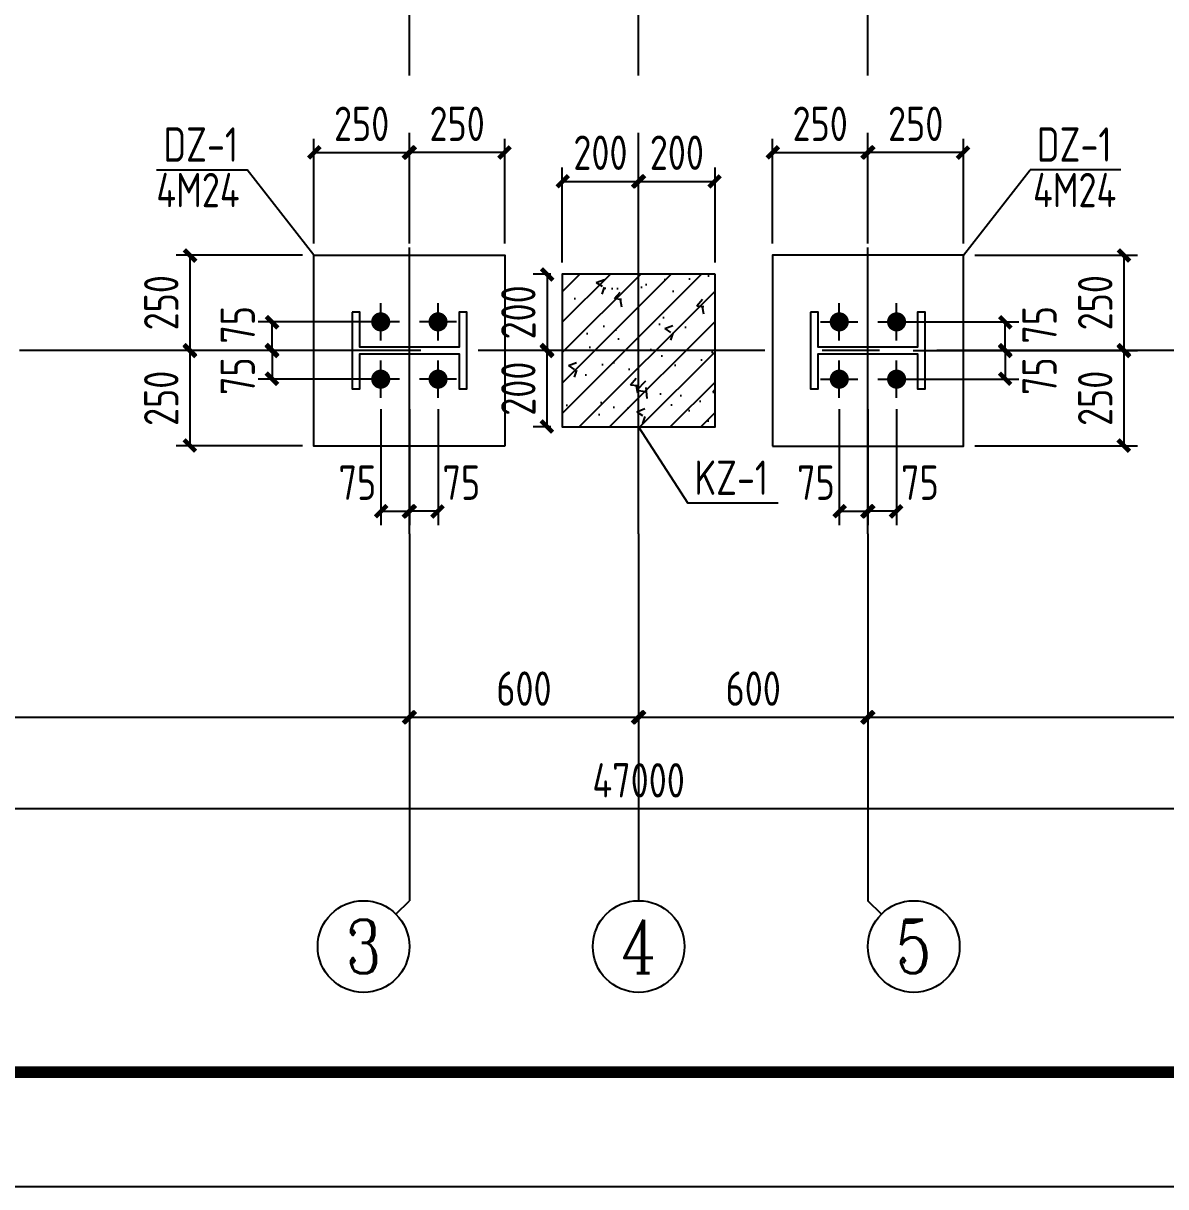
# Model space of a CAD drawing. Header units: millimetres. Extents: x 866309 to 879639, y 39442 to 44891.
# Drawn here: x 868730.6 to 868830.3, y 39446.9 to 39548.4 of the extents above; entities that cross this region are included whole.
import ezdxf
from ezdxf.enums import TextEntityAlignment as Align

# ---------------------------------------------------------------- set-up
doc = ezdxf.new("R2010")
doc.units = ezdxf.units.MM
doc.header["$LTSCALE"] = 1000
doc.header["$MEASUREMENT"] = 0
doc.linetypes.add('CENTER', pattern=[2, 1.25, -0.25, 0.25, -0.25])
doc.linetypes.add('DOTE', pattern=[2.42, 2, -0.2, 0.02, -0.2])
for name, color, linetype in [('AXIS', 3, 'Continuous'), ('AXIS_TEXT', 7, 'Continuous'), ('DIM', 7, 'Continuous'), ('DOTE', 1, 'DOTE'), ('M_Prof', 2, 'Continuous'), ('WINDOW', 4, 'Continuous'), ('柱集中标注', 2, 'Continuous'), ('标注', 7, 'Continuous'), ('檩条', 34, 'Continuous')]:
    doc.layers.add(name, color=color, linetype=linetype)
doc.styles.add('_TCH_AXIS', font='COMPLEX', dxfattribs={"bigfont": 'GBCBIG'})
doc.styles.add('COMPLEX', font='COMPLEX')
doc.styles.add('GBHZ', font='gbenor.shx', dxfattribs={"width": 0.9, "bigfont": 'gbcbig.shx'})
doc.dimstyles.new('Y100', dxfattribs={"dimscale": 0, "dimtxt": 3, "dimasz": 0.01, "dimexe": 1.2, "dimexo": 2, "dimgap": 1, "dimtad": 1, "dimdec": 0, "dimlfac": 100, "dimzin": 0, "dimdsep": 46, "dimtxsty": 'GBHZ', "dimblk": 'DX', "dimcen": 0.09, "dimdle": 1, "dimclrd": 7, "dimclre": 7, "dimclrt": 7, "dimadec": 0, "dimazin": 0, "dimtfac": 1, "dimtdec": 0, "dimtix": 1, "dimtmove": 2, "dimatfit": 3, "dimldrblk": 'DX', "dimfxl": 0, "dimtolj": 1, "dimtzin": 0, "dimarcsym": 0})
doc.dimstyles.new('Y30', dxfattribs={"dimscale": 0, "dimtxt": 3, "dimasz": 0.01, "dimexe": 1.2, "dimexo": 1, "dimgap": 1, "dimtad": 1, "dimdec": 0, "dimlfac": 30, "dimzin": 0, "dimdsep": 46, "dimtxsty": 'GBHZ', "dimblk1": 'DX', "dimblk2": 'DX', "dimsah": 1, "dimcen": 0.09, "dimdle": 1, "dimadec": 0, "dimazin": 0, "dimtfac": 1, "dimtdec": 0, "dimtix": 1, "dimtmove": 2, "dimatfit": 3, "dimldrblk": 'DX', "dimfxl": 0, "dimtolj": 1, "dimtzin": 0, "dimarcsym": 0})

# ---------------------------------------------------------------- blocks, each defined once
blk = doc.blocks.new('_AXISO')
blk.add_circle((0, 0), 0.5)
at = {"layer": 'AXIS_TEXT', "style": 'COMPLEX', "width": 1.041667}
blk.add_attdef('A', text='', height=0.56, dxfattribs=at).set_placement((-0.25, -0.28), (0.25, -0.28), align=Align.FIT)
blk = doc.blocks.new('DX')
at = {"color": 0, "linetype": 'ByBlock', "const_width": 40}
blk.add_lwpolyline([(-54, -51), (46, 49)], dxfattribs=at)
blk = doc.blocks.new('*D1304')
at = {"layer": 'Defpoints', "color": 0, "transparency": 16777216}
for p in [(868664.28, 39503.89), (868764.28, 39503.89), (868764.28, 39487.89)]:
    blk.add_point(p, dxfattribs=at)
at = {"layer": 'dim', "color": 7, "lineweight": -2, "transparency": 16777216}
for p, q in [((868664.28, 39501.89), (868664.28, 39486.69)), ((868764.28, 39501.89), (868764.28, 39486.69)), ((868664.29, 39487.89), (868764.27, 39487.89))]:
    blk.add_line(p, q, dxfattribs=at)
at = {"layer": 'dim', "color": 7, "lineweight": -2, "transparency": 16777216, "xscale": 0.01, "yscale": 0.01, "zscale": 0.01, "rotation": 180}
blk.add_blockref('DX', (868664.28, 39487.89), dxfattribs=at)
at = {"layer": 'dim', "color": 7, "lineweight": -2, "transparency": 16777216, "xscale": 0.01, "yscale": 0.01, "zscale": 0.01}
blk.add_blockref('DX', (868764.28, 39487.89), dxfattribs=at)
at = {"layer": 'dim', "color": 7, "transparency": 16777216, "insert": (868714.28, 39490.39), "char_height": 3, "attachment_point": 5, "style": 'GBHZ'}
blk.add_mtext('\\A1;11400', dxfattribs=at)
blk = doc.blocks.new('*D1305')
at = {"layer": 'Defpoints', "color": 0, "transparency": 16777216}
for p in [(868764.28, 39503.89), (868784.28, 39503.89), (868784.28, 39487.89)]:
    blk.add_point(p, dxfattribs=at)
at = {"layer": 'dim', "color": 7, "lineweight": -2, "transparency": 16777216}
for p, q in [((868764.28, 39501.89), (868764.28, 39486.69)), ((868784.28, 39501.89), (868784.28, 39486.69)), ((868764.29, 39487.89), (868784.27, 39487.89))]:
    blk.add_line(p, q, dxfattribs=at)
at = {"layer": 'dim', "color": 7, "lineweight": -2, "transparency": 16777216, "xscale": 0.01, "yscale": 0.01, "zscale": 0.01, "rotation": 180}
blk.add_blockref('DX', (868764.28, 39487.89), dxfattribs=at)
at = {"layer": 'dim', "color": 7, "lineweight": -2, "transparency": 16777216, "xscale": 0.01, "yscale": 0.01, "zscale": 0.01}
blk.add_blockref('DX', (868784.28, 39487.89), dxfattribs=at)
at = {"layer": 'dim', "color": 7, "transparency": 16777216, "insert": (868774.28, 39490.39), "char_height": 3, "attachment_point": 5, "style": 'GBHZ'}
blk.add_mtext('\\A1;600', dxfattribs=at)
blk = doc.blocks.new('*D1306')
at = {"layer": 'Defpoints', "color": 0, "transparency": 16777216}
for p in [(868784.28, 39503.89), (868804.28, 39503.89), (868804.28, 39487.89)]:
    blk.add_point(p, dxfattribs=at)
at = {"layer": 'dim', "color": 7, "lineweight": -2, "transparency": 16777216}
for p, q in [((868784.28, 39501.89), (868784.28, 39486.69)), ((868804.28, 39501.89), (868804.28, 39486.69)), ((868784.29, 39487.89), (868804.27, 39487.89))]:
    blk.add_line(p, q, dxfattribs=at)
at = {"layer": 'dim', "color": 7, "lineweight": -2, "transparency": 16777216, "xscale": 0.01, "yscale": 0.01, "zscale": 0.01, "rotation": 180}
blk.add_blockref('DX', (868784.28, 39487.89), dxfattribs=at)
at = {"layer": 'dim', "color": 7, "lineweight": -2, "transparency": 16777216, "xscale": 0.01, "yscale": 0.01, "zscale": 0.01}
blk.add_blockref('DX', (868804.28, 39487.89), dxfattribs=at)
at = {"layer": 'dim', "color": 7, "transparency": 16777216, "insert": (868794.28, 39490.39), "char_height": 3, "attachment_point": 5, "style": 'GBHZ'}
blk.add_mtext('\\A1;600', dxfattribs=at)
blk = doc.blocks.new('*D1307')
at = {"layer": 'Defpoints', "color": 0, "transparency": 16777216}
for p in [(868804.28, 39503.89), (868904.28, 39503.89), (868904.28, 39487.89)]:
    blk.add_point(p, dxfattribs=at)
at = {"layer": 'dim', "color": 7, "lineweight": -2, "transparency": 16777216}
for p, q in [((868804.28, 39501.89), (868804.28, 39486.69)), ((868904.28, 39501.89), (868904.28, 39486.69)), ((868804.29, 39487.89), (868904.27, 39487.89))]:
    blk.add_line(p, q, dxfattribs=at)
at = {"layer": 'dim', "color": 7, "lineweight": -2, "transparency": 16777216, "xscale": 0.01, "yscale": 0.01, "zscale": 0.01, "rotation": 180}
blk.add_blockref('DX', (868804.28, 39487.89), dxfattribs=at)
at = {"layer": 'dim', "color": 7, "lineweight": -2, "transparency": 16777216, "xscale": 0.01, "yscale": 0.01, "zscale": 0.01}
blk.add_blockref('DX', (868904.28, 39487.89), dxfattribs=at)
at = {"layer": 'dim', "color": 7, "transparency": 16777216, "insert": (868854.28, 39490.39), "char_height": 3, "attachment_point": 5, "style": 'GBHZ'}
blk.add_mtext('\\A1;11400', dxfattribs=at)
blk = doc.blocks.new('*D1309')
at = {"layer": 'Defpoints', "color": 0, "transparency": 16777216}
for p in [(868549.28, 39503.89), (869019.28, 39503.89), (868549.28, 39479.89)]:
    blk.add_point(p, dxfattribs=at)
at = {"layer": 'dim', "color": 7, "lineweight": -2, "transparency": 16777216}
for p, q in [((868549.28, 39501.89), (868549.28, 39478.69)), ((869019.28, 39501.89), (869019.28, 39478.69)), ((869019.27, 39479.89), (868549.29, 39479.89))]:
    blk.add_line(p, q, dxfattribs=at)
at = {"layer": 'dim', "color": 7, "lineweight": -2, "transparency": 16777216, "xscale": 0.01, "yscale": 0.01, "zscale": 0.01, "rotation": 180}
blk.add_blockref('DX', (868549.28, 39479.89), dxfattribs=at)
at = {"layer": 'dim', "color": 7, "lineweight": -2, "transparency": 16777216, "xscale": 0.01, "yscale": 0.01, "zscale": 0.01}
blk.add_blockref('DX', (869019.28, 39479.89), dxfattribs=at)
at = {"layer": 'dim', "color": 7, "transparency": 16777216, "insert": (868784.28, 39482.39), "char_height": 3, "attachment_point": 5, "style": 'GBHZ'}
blk.add_mtext('\\A1;47000', dxfattribs=at)
blk = doc.blocks.new('*D1412')
at = {"layer": 'Defpoints', "color": 0, "transparency": 16777216}
for p in [(868764.28, 39537.17), (868755.95, 39528.22), (868764.28, 39528.22)]:
    blk.add_point(p, dxfattribs=at)
at = {"layer": 'dim', "color": 0, "lineweight": -2, "transparency": 16777216}
for p, q in [((868755.95, 39529.22), (868755.95, 39538.37)), ((868764.28, 39529.22), (868764.28, 39538.37)), ((868755.96, 39537.17), (868764.27, 39537.17))]:
    blk.add_line(p, q, dxfattribs=at)
at = {"layer": 'dim', "color": 0, "lineweight": -2, "transparency": 16777216, "xscale": 0.01, "yscale": 0.01, "zscale": 0.01, "rotation": 180}
blk.add_blockref('DX', (868755.95, 39537.17), dxfattribs=at)
at = {"layer": 'dim', "color": 0, "lineweight": -2, "transparency": 16777216, "xscale": 0.01, "yscale": 0.01, "zscale": 0.01}
blk.add_blockref('DX', (868764.28, 39537.17), dxfattribs=at)
at = {"layer": 'dim', "color": 0, "transparency": 16777216, "insert": (868760.12, 39539.67), "char_height": 3, "attachment_point": 5, "style": 'GBHZ'}
blk.add_mtext('\\A1;250', dxfattribs=at)
blk = doc.blocks.new('*D1413')
at = {"layer": 'Defpoints', "color": 0, "transparency": 16777216}
for p in [(868755.95, 39528.22), (868745.14, 39519.89), (868755.95, 39519.89)]:
    blk.add_point(p, dxfattribs=at)
at = {"layer": 'dim', "color": 0, "lineweight": -2, "transparency": 16777216}
for p, q in [((868754.95, 39528.22), (868743.94, 39528.22)), ((868745.14, 39528.21), (868745.14, 39519.9)), ((868754.95, 39519.89), (868743.94, 39519.89))]:
    blk.add_line(p, q, dxfattribs=at)
at = {"layer": 'dim', "color": 0, "lineweight": -2, "transparency": 16777216, "xscale": 0.01, "yscale": 0.01, "zscale": 0.01}
for p, rotation in [((868745.14, 39528.22), 90), ((868745.14, 39519.89), 270)]:
    blk.add_blockref('DX', p, dxfattribs=dict(at, rotation=rotation))
at = {"layer": 'dim', "color": 0, "transparency": 16777216, "insert": (868742.64, 39524.06), "char_height": 3, "attachment_point": 5, "rotation": 90, "style": 'GBHZ'}
blk.add_mtext('\\A1;250', dxfattribs=at)
blk = doc.blocks.new('*D1414')
at = {"layer": 'Defpoints', "color": 0, "transparency": 16777216}
for p in [(868755.95, 39519.89), (868745.14, 39511.56), (868755.95, 39511.56)]:
    blk.add_point(p, dxfattribs=at)
at = {"layer": 'dim', "color": 0, "lineweight": -2, "transparency": 16777216}
for p, q in [((868754.95, 39519.89), (868743.94, 39519.89)), ((868745.14, 39519.88), (868745.14, 39511.57)), ((868754.95, 39511.56), (868743.94, 39511.56))]:
    blk.add_line(p, q, dxfattribs=at)
at = {"layer": 'dim', "color": 0, "lineweight": -2, "transparency": 16777216, "xscale": 0.01, "yscale": 0.01, "zscale": 0.01}
for p, rotation in [((868745.14, 39519.89), 90), ((868745.14, 39511.56), 270)]:
    blk.add_blockref('DX', p, dxfattribs=dict(at, rotation=rotation))
at = {"layer": 'dim', "color": 0, "transparency": 16777216, "insert": (868742.64, 39515.72), "char_height": 3, "attachment_point": 5, "rotation": 90, "style": 'GBHZ'}
blk.add_mtext('\\A1;250', dxfattribs=at)
blk = doc.blocks.new('*D1415')
at = {"layer": 'Defpoints', "color": 0, "transparency": 16777216}
for p in [(868752.3, 39522.39), (868761.35, 39522.39), (868761.35, 39519.89)]:
    blk.add_point(p, dxfattribs=at)
at = {"layer": 'dim', "color": 0, "lineweight": -2, "transparency": 16777216}
for p, q in [((868760.35, 39522.39), (868751.1, 39522.39)), ((868752.3, 39519.9), (868752.3, 39522.38)), ((868760.35, 39519.89), (868751.1, 39519.89))]:
    blk.add_line(p, q, dxfattribs=at)
at = {"layer": 'dim', "color": 0, "lineweight": -2, "transparency": 16777216, "xscale": 0.01, "yscale": 0.01, "zscale": 0.01}
for p, rotation in [((868752.3, 39522.39), 90), ((868752.3, 39519.89), 270)]:
    blk.add_blockref('DX', p, dxfattribs=dict(at, rotation=rotation))
at = {"layer": 'dim', "color": 0, "transparency": 16777216, "insert": (868749.31, 39522.13), "char_height": 3, "attachment_point": 5, "rotation": 90, "style": 'GBHZ'}
blk.add_mtext('\\A1;75', dxfattribs=at)
blk = doc.blocks.new('*D1416')
at = {"layer": 'Defpoints', "color": 0, "transparency": 16777216}
for p in [(868761.35, 39519.89), (868752.3, 39517.39), (868761.35, 39517.39)]:
    blk.add_point(p, dxfattribs=at)
at = {"layer": 'dim', "color": 0, "lineweight": -2, "transparency": 16777216}
for p, q in [((868760.35, 39519.89), (868751.1, 39519.89)), ((868752.3, 39519.88), (868752.3, 39517.4)), ((868760.35, 39517.39), (868751.1, 39517.39))]:
    blk.add_line(p, q, dxfattribs=at)
at = {"layer": 'dim', "color": 0, "lineweight": -2, "transparency": 16777216, "xscale": 0.01, "yscale": 0.01, "zscale": 0.01}
for p, rotation in [((868752.3, 39519.89), 90), ((868752.3, 39517.39), 270)]:
    blk.add_blockref('DX', p, dxfattribs=dict(at, rotation=rotation))
at = {"layer": 'dim', "color": 0, "transparency": 16777216, "insert": (868749.31, 39517.65), "char_height": 3, "attachment_point": 5, "rotation": 90, "style": 'GBHZ'}
blk.add_mtext('\\A1;75', dxfattribs=at)
blk = doc.blocks.new('*D1417')
at = {"layer": 'Defpoints', "color": 0, "transparency": 16777216}
for p in [(868761.78, 39515.76), (868764.28, 39515.76), (868764.28, 39505.86)]:
    blk.add_point(p, dxfattribs=at)
at = {"layer": '标注', "color": 0, "lineweight": -2, "transparency": 16777216}
for p, q in [((868761.78, 39514.76), (868761.78, 39504.66)), ((868764.28, 39514.76), (868764.28, 39504.66)), ((868761.79, 39505.86), (868764.27, 39505.86))]:
    blk.add_line(p, q, dxfattribs=at)
at = {"layer": '标注', "color": 0, "lineweight": -2, "transparency": 16777216, "xscale": 0.01, "yscale": 0.01, "zscale": 0.01, "rotation": 180}
blk.add_blockref('DX', (868761.78, 39505.86), dxfattribs=at)
at = {"layer": '标注', "color": 0, "lineweight": -2, "transparency": 16777216, "xscale": 0.01, "yscale": 0.01, "zscale": 0.01}
blk.add_blockref('DX', (868764.28, 39505.86), dxfattribs=at)
at = {"layer": '标注', "color": 0, "transparency": 16777216, "insert": (868759.75, 39508.36), "char_height": 3, "attachment_point": 5, "style": 'GBHZ'}
blk.add_mtext('\\A1;75', dxfattribs=at)
blk = doc.blocks.new('*D1418')
at = {"layer": 'Defpoints', "color": 0, "transparency": 16777216}
for p in [(868764.28, 39537.17), (868764.28, 39528.22), (868772.62, 39528.22)]:
    blk.add_point(p, dxfattribs=at)
at = {"layer": 'dim', "color": 0, "lineweight": -2, "transparency": 16777216}
for p, q in [((868764.28, 39529.22), (868764.28, 39538.37)), ((868772.62, 39529.22), (868772.62, 39538.37)), ((868772.61, 39537.17), (868764.29, 39537.17))]:
    blk.add_line(p, q, dxfattribs=at)
at = {"layer": 'dim', "color": 0, "lineweight": -2, "transparency": 16777216, "xscale": 0.01, "yscale": 0.01, "zscale": 0.01, "rotation": 180}
blk.add_blockref('DX', (868764.28, 39537.17), dxfattribs=at)
at = {"layer": 'dim', "color": 0, "lineweight": -2, "transparency": 16777216, "xscale": 0.01, "yscale": 0.01, "zscale": 0.01}
blk.add_blockref('DX', (868772.62, 39537.17), dxfattribs=at)
at = {"layer": 'dim', "color": 0, "transparency": 16777216, "insert": (868768.45, 39539.67), "char_height": 3, "attachment_point": 5, "style": 'GBHZ'}
blk.add_mtext('\\A1;250', dxfattribs=at)
blk = doc.blocks.new('*D1419')
at = {"layer": 'Defpoints', "color": 0, "transparency": 16777216}
for p in [(868764.28, 39515.76), (868766.78, 39515.76), (868764.28, 39505.86)]:
    blk.add_point(p, dxfattribs=at)
at = {"layer": '标注', "color": 0, "lineweight": -2, "transparency": 16777216}
for p, q in [((868764.28, 39514.76), (868764.28, 39504.66)), ((868766.78, 39514.76), (868766.78, 39504.66)), ((868766.77, 39505.86), (868764.29, 39505.86))]:
    blk.add_line(p, q, dxfattribs=at)
at = {"layer": '标注', "color": 0, "lineweight": -2, "transparency": 16777216, "xscale": 0.01, "yscale": 0.01, "zscale": 0.01, "rotation": 180}
blk.add_blockref('DX', (868764.28, 39505.86), dxfattribs=at)
at = {"layer": '标注', "color": 0, "lineweight": -2, "transparency": 16777216, "xscale": 0.01, "yscale": 0.01, "zscale": 0.01}
blk.add_blockref('DX', (868766.78, 39505.86), dxfattribs=at)
at = {"layer": '标注', "color": 0, "transparency": 16777216, "insert": (868768.82, 39508.36), "char_height": 3, "attachment_point": 5, "style": 'GBHZ'}
blk.add_mtext('\\A1;75', dxfattribs=at)
blk = doc.blocks.new('*D1444')
at = {"layer": 'Defpoints', "color": 0, "transparency": 16777216}
for p in [(868804.28, 39537.17), (868804.28, 39528.22), (868812.62, 39528.22)]:
    blk.add_point(p, dxfattribs=at)
at = {"layer": 'dim', "color": 0, "lineweight": -2, "transparency": 16777216}
for p, q in [((868804.28, 39529.22), (868804.28, 39538.37)), ((868812.62, 39529.22), (868812.62, 39538.37)), ((868812.61, 39537.17), (868804.29, 39537.17))]:
    blk.add_line(p, q, dxfattribs=at)
at = {"layer": 'dim', "color": 0, "lineweight": -2, "transparency": 16777216, "xscale": 0.01, "yscale": 0.01, "zscale": 0.01, "rotation": 180}
blk.add_blockref('DX', (868804.28, 39537.17), dxfattribs=at)
at = {"layer": 'dim', "color": 0, "lineweight": -2, "transparency": 16777216, "xscale": 0.01, "yscale": 0.01, "zscale": 0.01}
blk.add_blockref('DX', (868812.62, 39537.17), dxfattribs=at)
at = {"layer": 'dim', "color": 0, "transparency": 16777216, "insert": (868808.45, 39539.67), "char_height": 3, "attachment_point": 5, "style": 'GBHZ'}
blk.add_mtext('\\A1;250', dxfattribs=at)
blk = doc.blocks.new('*D1445')
at = {"layer": 'Defpoints', "color": 0, "transparency": 16777216}
for p in [(868812.62, 39528.22), (868812.62, 39519.89), (868826.61, 39519.89)]:
    blk.add_point(p, dxfattribs=at)
at = {"layer": 'dim', "color": 0, "lineweight": -2, "transparency": 16777216}
for p, q in [((868813.62, 39528.22), (868827.81, 39528.22)), ((868826.61, 39528.21), (868826.61, 39519.9)), ((868813.62, 39519.89), (868827.81, 39519.89))]:
    blk.add_line(p, q, dxfattribs=at)
at = {"layer": 'dim', "color": 0, "lineweight": -2, "transparency": 16777216, "xscale": 0.01, "yscale": 0.01, "zscale": 0.01}
for p, rotation in [((868826.61, 39528.22), 90), ((868826.61, 39519.89), 270)]:
    blk.add_blockref('DX', p, dxfattribs=dict(at, rotation=rotation))
at = {"layer": 'dim', "color": 0, "transparency": 16777216, "insert": (868824.11, 39524.06), "char_height": 3, "attachment_point": 5, "rotation": 90, "style": 'GBHZ'}
blk.add_mtext('\\A1;250', dxfattribs=at)
blk = doc.blocks.new('*D1446')
at = {"layer": 'Defpoints', "color": 0, "transparency": 16777216}
for p in [(868812.62, 39519.89), (868812.62, 39511.56), (868826.61, 39511.56)]:
    blk.add_point(p, dxfattribs=at)
at = {"layer": 'dim', "color": 0, "lineweight": -2, "transparency": 16777216}
for p, q in [((868813.62, 39519.89), (868827.81, 39519.89)), ((868826.61, 39519.88), (868826.61, 39511.57)), ((868813.62, 39511.56), (868827.81, 39511.56))]:
    blk.add_line(p, q, dxfattribs=at)
at = {"layer": 'dim', "color": 0, "lineweight": -2, "transparency": 16777216, "xscale": 0.01, "yscale": 0.01, "zscale": 0.01}
for p, rotation in [((868826.61, 39519.89), 90), ((868826.61, 39511.56), 270)]:
    blk.add_blockref('DX', p, dxfattribs=dict(at, rotation=rotation))
at = {"layer": 'dim', "color": 0, "transparency": 16777216, "insert": (868824.11, 39515.72), "char_height": 3, "attachment_point": 5, "rotation": 90, "style": 'GBHZ'}
blk.add_mtext('\\A1;250', dxfattribs=at)
blk = doc.blocks.new('*D1447')
at = {"layer": 'Defpoints', "color": 0, "transparency": 16777216}
for p in [(868807.22, 39522.39), (868816.26, 39522.39), (868807.22, 39519.89)]:
    blk.add_point(p, dxfattribs=at)
at = {"layer": 'dim', "color": 0, "lineweight": -2, "transparency": 16777216}
for p, q in [((868808.22, 39522.39), (868817.46, 39522.39)), ((868816.26, 39519.9), (868816.26, 39522.38)), ((868808.22, 39519.89), (868817.46, 39519.89))]:
    blk.add_line(p, q, dxfattribs=at)
at = {"layer": 'dim', "color": 0, "lineweight": -2, "transparency": 16777216, "xscale": 0.01, "yscale": 0.01, "zscale": 0.01}
for p, rotation in [((868816.26, 39522.39), 90), ((868816.26, 39519.89), 270)]:
    blk.add_blockref('DX', p, dxfattribs=dict(at, rotation=rotation))
at = {"layer": 'dim', "color": 0, "transparency": 16777216, "insert": (868819.25, 39522.13), "char_height": 3, "attachment_point": 5, "rotation": 90, "style": 'GBHZ'}
blk.add_mtext('\\A1;75', dxfattribs=at)
blk = doc.blocks.new('*D1448')
at = {"layer": 'Defpoints', "color": 0, "transparency": 16777216}
for p in [(868807.22, 39519.89), (868807.22, 39517.39), (868816.26, 39517.39)]:
    blk.add_point(p, dxfattribs=at)
at = {"layer": 'dim', "color": 0, "lineweight": -2, "transparency": 16777216}
for p, q in [((868808.22, 39519.89), (868817.46, 39519.89)), ((868816.26, 39519.88), (868816.26, 39517.4)), ((868808.22, 39517.39), (868817.46, 39517.39))]:
    blk.add_line(p, q, dxfattribs=at)
at = {"layer": 'dim', "color": 0, "lineweight": -2, "transparency": 16777216, "xscale": 0.01, "yscale": 0.01, "zscale": 0.01}
for p, rotation in [((868816.26, 39519.89), 90), ((868816.26, 39517.39), 270)]:
    blk.add_blockref('DX', p, dxfattribs=dict(at, rotation=rotation))
at = {"layer": 'dim', "color": 0, "transparency": 16777216, "insert": (868819.25, 39517.65), "char_height": 3, "attachment_point": 5, "rotation": 90, "style": 'GBHZ'}
blk.add_mtext('\\A1;75', dxfattribs=at)
blk = doc.blocks.new('*D1449')
at = {"layer": 'Defpoints', "color": 0, "transparency": 16777216}
for p in [(868804.28, 39515.76), (868806.78, 39515.76), (868804.28, 39505.86)]:
    blk.add_point(p, dxfattribs=at)
at = {"layer": '标注', "color": 0, "lineweight": -2, "transparency": 16777216}
for p, q in [((868804.28, 39514.76), (868804.28, 39504.66)), ((868806.78, 39514.76), (868806.78, 39504.66)), ((868806.77, 39505.86), (868804.29, 39505.86))]:
    blk.add_line(p, q, dxfattribs=at)
at = {"layer": '标注', "color": 0, "lineweight": -2, "transparency": 16777216, "xscale": 0.01, "yscale": 0.01, "zscale": 0.01, "rotation": 180}
blk.add_blockref('DX', (868804.28, 39505.86), dxfattribs=at)
at = {"layer": '标注', "color": 0, "lineweight": -2, "transparency": 16777216, "xscale": 0.01, "yscale": 0.01, "zscale": 0.01}
blk.add_blockref('DX', (868806.78, 39505.86), dxfattribs=at)
at = {"layer": '标注', "color": 0, "transparency": 16777216, "insert": (868808.82, 39508.36), "char_height": 3, "attachment_point": 5, "style": 'GBHZ'}
blk.add_mtext('\\A1;75', dxfattribs=at)
blk = doc.blocks.new('*D1450')
at = {"layer": 'Defpoints', "color": 0, "transparency": 16777216}
for p in [(868804.28, 39537.17), (868795.95, 39528.22), (868804.28, 39528.22)]:
    blk.add_point(p, dxfattribs=at)
at = {"layer": 'dim', "color": 0, "lineweight": -2, "transparency": 16777216}
for p, q in [((868795.95, 39529.22), (868795.95, 39538.37)), ((868804.28, 39529.22), (868804.28, 39538.37)), ((868795.96, 39537.17), (868804.27, 39537.17))]:
    blk.add_line(p, q, dxfattribs=at)
at = {"layer": 'dim', "color": 0, "lineweight": -2, "transparency": 16777216, "xscale": 0.01, "yscale": 0.01, "zscale": 0.01, "rotation": 180}
blk.add_blockref('DX', (868795.95, 39537.17), dxfattribs=at)
at = {"layer": 'dim', "color": 0, "lineweight": -2, "transparency": 16777216, "xscale": 0.01, "yscale": 0.01, "zscale": 0.01}
blk.add_blockref('DX', (868804.28, 39537.17), dxfattribs=at)
at = {"layer": 'dim', "color": 0, "transparency": 16777216, "insert": (868800.12, 39539.67), "char_height": 3, "attachment_point": 5, "style": 'GBHZ'}
blk.add_mtext('\\A1;250', dxfattribs=at)
blk = doc.blocks.new('*D1451')
at = {"layer": 'Defpoints', "color": 0, "transparency": 16777216}
for p in [(868801.78, 39515.76), (868804.28, 39515.76), (868804.28, 39505.86)]:
    blk.add_point(p, dxfattribs=at)
at = {"layer": '标注', "color": 0, "lineweight": -2, "transparency": 16777216}
for p, q in [((868801.78, 39514.76), (868801.78, 39504.66)), ((868804.28, 39514.76), (868804.28, 39504.66)), ((868801.79, 39505.86), (868804.27, 39505.86))]:
    blk.add_line(p, q, dxfattribs=at)
at = {"layer": '标注', "color": 0, "lineweight": -2, "transparency": 16777216, "xscale": 0.01, "yscale": 0.01, "zscale": 0.01, "rotation": 180}
blk.add_blockref('DX', (868801.78, 39505.86), dxfattribs=at)
at = {"layer": '标注', "color": 0, "lineweight": -2, "transparency": 16777216, "xscale": 0.01, "yscale": 0.01, "zscale": 0.01}
blk.add_blockref('DX', (868804.28, 39505.86), dxfattribs=at)
at = {"layer": '标注', "color": 0, "transparency": 16777216, "insert": (868799.75, 39508.36), "char_height": 3, "attachment_point": 5, "style": 'GBHZ'}
blk.add_mtext('\\A1;75', dxfattribs=at)
blk = doc.blocks.new('*D1572')
at = {"layer": 'Defpoints', "color": 0, "transparency": 16777216}
for p in [(868784.28, 39534.65), (868777.62, 39526.56), (868784.28, 39526.56)]:
    blk.add_point(p, dxfattribs=at)
at = {"layer": 'dim', "color": 0, "lineweight": -2, "transparency": 16777216}
for p, q in [((868777.62, 39527.56), (868777.62, 39535.85)), ((868784.28, 39527.56), (868784.28, 39535.85)), ((868777.63, 39534.65), (868784.27, 39534.65))]:
    blk.add_line(p, q, dxfattribs=at)
at = {"layer": 'dim', "color": 0, "lineweight": -2, "transparency": 16777216, "xscale": 0.01, "yscale": 0.01, "zscale": 0.01, "rotation": 180}
blk.add_blockref('DX', (868777.62, 39534.65), dxfattribs=at)
at = {"layer": 'dim', "color": 0, "lineweight": -2, "transparency": 16777216, "xscale": 0.01, "yscale": 0.01, "zscale": 0.01}
blk.add_blockref('DX', (868784.28, 39534.65), dxfattribs=at)
at = {"layer": 'dim', "color": 0, "transparency": 16777216, "insert": (868780.95, 39537.15), "char_height": 3, "attachment_point": 5, "style": 'GBHZ'}
blk.add_mtext('\\A1;200', dxfattribs=at)
blk = doc.blocks.new('*D1573')
at = {"layer": 'Defpoints', "color": 0, "transparency": 16777216}
for p in [(868790.95, 39534.65), (868784.28, 39526.56), (868790.95, 39526.56)]:
    blk.add_point(p, dxfattribs=at)
at = {"layer": 'dim', "color": 0, "lineweight": -2, "transparency": 16777216}
for p, q in [((868784.28, 39527.56), (868784.28, 39535.85)), ((868790.95, 39527.56), (868790.95, 39535.85)), ((868784.29, 39534.65), (868790.94, 39534.65))]:
    blk.add_line(p, q, dxfattribs=at)
at = {"layer": 'dim', "color": 0, "lineweight": -2, "transparency": 16777216, "xscale": 0.01, "yscale": 0.01, "zscale": 0.01, "rotation": 180}
blk.add_blockref('DX', (868784.28, 39534.65), dxfattribs=at)
at = {"layer": 'dim', "color": 0, "lineweight": -2, "transparency": 16777216, "xscale": 0.01, "yscale": 0.01, "zscale": 0.01}
blk.add_blockref('DX', (868790.95, 39534.65), dxfattribs=at)
at = {"layer": 'dim', "color": 0, "transparency": 16777216, "insert": (868787.62, 39537.15), "char_height": 3, "attachment_point": 5, "style": 'GBHZ'}
blk.add_mtext('\\A1;200', dxfattribs=at)
blk = doc.blocks.new('*D4088')
at = {"layer": 'Defpoints', "color": 0, "transparency": 16777216}
for p in [(868776.29, 39519.89), (868777.62, 39519.89), (868777.62, 39513.22)]:
    blk.add_point(p, dxfattribs=at)
at = {"layer": 'dim', "color": 0, "lineweight": -2, "transparency": 16777216}
for p, q in [((868776.62, 39519.89), (868775.09, 39519.89)), ((868776.29, 39513.23), (868776.29, 39519.88)), ((868776.62, 39513.22), (868775.09, 39513.22))]:
    blk.add_line(p, q, dxfattribs=at)
at = {"layer": 'dim', "color": 0, "lineweight": -2, "transparency": 16777216, "xscale": 0.01, "yscale": 0.01, "zscale": 0.01}
for p, rotation in [((868776.29, 39519.89), 90), ((868776.29, 39513.22), 270)]:
    blk.add_blockref('DX', p, dxfattribs=dict(at, rotation=rotation))
at = {"layer": 'dim', "color": 0, "transparency": 16777216, "insert": (868773.79, 39516.56), "char_height": 3, "attachment_point": 5, "rotation": 90, "style": 'GBHZ'}
blk.add_mtext('\\A1;200', dxfattribs=at)
blk = doc.blocks.new('*D4653')
at = {"layer": 'Defpoints', "color": 0, "transparency": 16777216}
for p in [(868777.62, 39526.56), (868776.29, 39519.89), (868777.62, 39519.89)]:
    blk.add_point(p, dxfattribs=at)
at = {"layer": 'dim', "color": 0, "lineweight": -2, "transparency": 16777216}
for p, q in [((868776.62, 39526.56), (868775.09, 39526.56)), ((868776.29, 39526.55), (868776.29, 39519.9)), ((868776.62, 39519.89), (868775.09, 39519.89))]:
    blk.add_line(p, q, dxfattribs=at)
at = {"layer": 'dim', "color": 0, "lineweight": -2, "transparency": 16777216, "xscale": 0.01, "yscale": 0.01, "zscale": 0.01}
for p, rotation in [((868776.29, 39526.56), 90), ((868776.29, 39519.89), 270)]:
    blk.add_blockref('DX', p, dxfattribs=dict(at, rotation=rotation))
at = {"layer": 'dim', "color": 0, "transparency": 16777216, "insert": (868773.79, 39523.22), "char_height": 3, "attachment_point": 5, "rotation": 90, "style": 'GBHZ'}
blk.add_mtext('\\A1;200', dxfattribs=at)

msp = doc.modelspace()

# ---------------------------------------------------------------- hatches: boundary and pattern name
at = {"layer": 'WINDOW'}
h = msp.add_hatch(dxfattribs=at)
h.set_pattern_fill('ANSI31', color=256, scale=15, style=0)
h.set_pattern_definition([(45, (0, 3.3333), (-1.3258252147, 1.3258252147), [])])
h.paths.add_polyline_path([(868790.95, 39526.557), (868777.616, 39526.557), (868777.616, 39513.223), (868790.95, 39513.223)])
h = msp.add_hatch(dxfattribs=at)
h.set_pattern_fill('AR-CONC', color=256, style=0)
h.set_pattern_definition([(50, (0, 3.3333), (7.172601826, -0.62752135), [0.75, -8.25]), (355, (0, 3.333), (-1.387513336, 7.52192134), [0.6, -6.6]), (100.4514, (0.598, 3.281), (5.785093817, 6.89439542), [0.6374019, -7.01142112]), (46.1842, (0, 5.333), (10.67241049, -1.65519014), [1.125, -12.375]), (96.6356, (0.889, 5.195), (9.34662706, 9.74117871), [0.95610288, -10.51713]), (351.1842, (0, 5.333), (9.34661945, 9.74118601), [0.9, -9.9]), (21, (1, 4.8333), (5.96907052, -4.026188907), [0.75, -8.25]), (326, (1, 4.833), (2.43315332, 7.25150045), [0.6, -6.6]), (71.4514, (1.4974, 4.498), (8.402226286, 3.225304967), [0.6374019, -7.01142112]), (37.5, (0, 3.3333), (0.121598553, 3.328938538), [0, -6.52, 0, -6.7, 0, -6.625]), (7.5, (0, 3.3333), (2.630695374, 3.944117119), [0, -3.82, 0, -6.37, 0, -2.525]), (327.5, (-2.23, 3.3333), (5.338224362, -0.225548717), [0, -2.5, 0, -7.8, 0, -10.35]), (317.5, (-3.23, 3.3333), (5.831861693, 1.001049823), [0, -3.25, 0, -5.18, 0, -7.35])])
h.paths.add_polyline_path([(868790.95, 39526.557), (868777.616, 39526.557), (868777.616, 39513.223), (868790.95, 39513.223)])

# ---------------------------------------------------------------- linework, layer by layer
for p, q in [((868761.783, 39520.765), (868761.783, 39524.015)), ((868766.783, 39520.765), (868766.783, 39524.015)), ((868801.783, 39520.765), (868801.783, 39524.015)), ((868806.783, 39520.765), (868806.783, 39524.015)), ((868763.408, 39522.39), (868760.158, 39522.39)), ((868768.408, 39522.39), (868765.158, 39522.39)), ((868800.158, 39522.39), (868803.408, 39522.39)), ((868805.158, 39522.39), (868808.408, 39522.39)), ((868761.783, 39515.765), (868761.783, 39519.015)), ((868766.783, 39515.765), (868766.783, 39519.015)), ((868801.783, 39515.765), (868801.783, 39519.015)), ((868806.783, 39515.765), (868806.783, 39519.015)), ((868763.408, 39517.39), (868760.158, 39517.39)), ((868768.408, 39517.39), (868765.158, 39517.39)), ((868800.158, 39517.39), (868803.408, 39517.39)), ((868805.158, 39517.39), (868808.408, 39517.39)), ((869295.005, 39446.931), (868454.005, 39446.931))]:
    msp.add_line(p, q)
at = {"color": 0, "const_width": 1}
msp.add_lwpolyline([(869285.005, 39456.931), (868479.005, 39456.931), (868479.005, 40030.931), (869285.005, 40030.931)], close=True, dxfattribs=at)
for points in [[(868772.616, 39511.557), (868755.95, 39511.557), (868755.95, 39528.223), (868772.616, 39528.223)], [(868795.95, 39511.557), (868812.616, 39511.557), (868812.616, 39528.223), (868795.95, 39528.223)], [(868790.95, 39526.557), (868777.616, 39526.557), (868777.616, 39513.223), (868790.95, 39513.223)]]:
    msp.add_lwpolyline(points, close=True)
at = {"layer": 'AXIS', "color": 0}
for p, q in [((868764.283, 39503.89), (868764.283, 39471.89)), ((868784.283, 39503.89), (868784.283, 39471.89)), ((868804.283, 39503.89), (868804.283, 39471.89)), ((868763.111, 39470.718), (868764.283, 39471.89)), ((868805.454, 39470.718), (868804.283, 39471.89))]:
    msp.add_line(p, q, dxfattribs=at)
at = {"layer": 'dim', "const_width": 0.833}
for points in [[(868761.783, 39522.807, -1), (868761.783, 39521.973, -1)], [(868766.783, 39522.807, -1), (868766.783, 39521.973, -1)], [(868801.783, 39522.807, 1), (868801.783, 39521.973, 1)], [(868806.783, 39522.807, 1), (868806.783, 39521.973, 1)], [(868761.783, 39517.807, -1), (868761.783, 39516.973, -1)], [(868766.783, 39517.807, -1), (868766.783, 39516.973, -1)], [(868801.783, 39517.807, 1), (868801.783, 39516.973, 1)], [(868806.783, 39517.807, 1), (868806.783, 39516.973, 1)]]:
    msp.add_lwpolyline(points, format="xyb", close=True, dxfattribs=at)
at = {"layer": 'DOTE', "linetype": 'CENTER', "ltscale": 0.02}
for p, q in [((868764.283, 39503.89), (868764.283, 39985.89)), ((868784.283, 39503.89), (868784.283, 39985.89)), ((868804.283, 39503.89), (868804.283, 39985.89)), ((869035.283, 39519.89), (868533.283, 39519.89))]:
    msp.add_line(p, q, dxfattribs=at)
at = {"layer": 'M_Prof'}
for points in [[(868759.283, 39523.223), (868759.283, 39516.557), (868759.95, 39516.557), (868759.95, 39519.59), (868768.616, 39519.59), (868768.616, 39516.557), (868769.283, 39516.557), (868769.283, 39523.223), (868768.616, 39523.223), (868768.616, 39520.19), (868759.95, 39520.19), (868759.95, 39523.223)], [(868799.283, 39523.223), (868799.283, 39516.557), (868799.95, 39516.557), (868799.95, 39519.59), (868808.616, 39519.59), (868808.616, 39516.557), (868809.283, 39516.557), (868809.283, 39523.223), (868808.616, 39523.223), (868808.616, 39520.19), (868799.95, 39520.19), (868799.95, 39523.223)]]:
    msp.add_lwpolyline(points, close=True, dxfattribs=at)
at = {"layer": '檩条'}
for p, q in [((868742.229, 39535.643), (868750.127, 39535.643)), ((868755.95, 39528.223), (868750.127, 39535.643)), ((868812.616, 39528.223), (868818.439, 39535.643)), ((868826.337, 39535.643), (868818.439, 39535.643)), ((868784.283, 39513.223), (868788.561, 39506.574)), ((868796.459, 39506.574), (868788.561, 39506.574))]:
    msp.add_line(p, q, dxfattribs=at)

# ---------------------------------------------------------------- block references
at = {"layer": 'AXIS', "color": 0}
ref = msp.add_blockref('_AXISO', (868760.283, 39467.89), dxfattribs=dict(at, xscale=8, yscale=8, zscale=8))
ref.add_attrib('A', '3', dxfattribs={"layer": 'AXIS_TEXT', "color": 0, "height": 4.659, "style": '_TCH_AXIS'}).set_placement((868758.73, 39465.56), (868761.836, 39465.56), align=Align.FIT)
ref = msp.add_blockref('_AXISO', (868784.283, 39467.89), dxfattribs=dict(at, xscale=8, yscale=8, zscale=8))
ref.add_attrib('A', '4', dxfattribs={"layer": 'AXIS_TEXT', "color": 0, "height": 4.659, "style": '_TCH_AXIS', "width": 0.875}).set_placement((868782.73, 39465.56), (868785.836, 39465.56), align=Align.FIT)
ref = msp.add_blockref('_AXISO', (868808.283, 39467.89), dxfattribs=dict(at, xscale=8, yscale=8, zscale=8))
ref.add_attrib('A', '5', dxfattribs={"layer": 'AXIS_TEXT', "color": 0, "height": 4.659, "style": '_TCH_AXIS'}).set_placement((868806.73, 39465.56), (868809.836, 39465.56), align=Align.FIT)

# ---------------------------------------------------------------- texts
at = {"layer": '柱集中标注', "style": 'GBHZ', "width": 0.9}
for s, p in [('DZ-1', (868742.825, 39536.364)), ('DZ-1', (868819.021, 39536.364)), ('4M24', (868742.206, 39532.392)), ('4M24', (868818.68, 39532.392)), ('KZ-1', (868789.142, 39507.294))]:
    msp.add_text(s, height=3, dxfattribs=at).set_placement(p)

# ---------------------------------------------------------------- dimensions: what is measured, and where the dimension line sits
at = {"layer": 'dim'}
for base, p1, p2, dimstyle, picture, middle in [((868764.283, 39537.169), (868755.95, 39528.223), (868764.283, 39528.223), 'Y30', '*D1412', (868760.116, 39539.669)), ((868784.283, 39534.653), (868777.616, 39526.557), (868784.283, 39526.557), 'Y30', '*D1572', (868780.95, 39537.153)), ((868790.95, 39534.653), (868784.283, 39526.557), (868790.95, 39526.557), 'Y30', '*D1573', (868787.616, 39537.153)), ((868549.283, 39479.89), (869019.283, 39503.89), (868549.283, 39503.89), 'Y100', '*D1309', (868784.283, 39482.39))]:
    dim = msp.add_linear_dim(base=base, p1=p1, p2=p2, dimstyle=dimstyle, override={"dimscale": 1}, dxfattribs=at)
    dim.commit()
    dim.dimension.update_dxf_attribs({"geometry": picture, "text_midpoint": middle})
for base, p1, p2, angle, picture, middle in [((868764.283, 39537.169), (868772.616, 39528.223), (868764.283, 39528.223), 180, '*D1418', (868768.45, 39539.669)), ((868804.283, 39537.169), (868795.95, 39528.223), (868804.283, 39528.223), 0, '*D1450', (868800.116, 39539.669)), ((868804.283, 39537.169), (868812.616, 39528.223), (868804.283, 39528.223), 180, '*D1444', (868808.45, 39539.669)), ((868745.142, 39519.89), (868755.95, 39528.223), (868755.95, 39519.89), 270, '*D1413', (868742.642, 39524.057)), ((868826.612, 39519.89), (868812.616, 39528.223), (868812.616, 39519.89), 270, '*D1445', (868824.112, 39524.057)), ((868776.295, 39519.89), (868777.616, 39526.557), (868777.616, 39519.89), 270, '*D4653', (868773.795, 39523.223)), ((868745.142, 39511.557), (868755.95, 39519.89), (868755.95, 39511.557), 270, '*D1414', (868742.642, 39515.723)), ((868776.295, 39519.89), (868777.616, 39513.223), (868777.616, 39519.89), 90, '*D4088', (868773.795, 39516.557)), ((868826.612, 39511.557), (868812.616, 39519.89), (868812.616, 39511.557), 270, '*D1446', (868824.112, 39515.723))]:
    dim = msp.add_linear_dim(base=base, p1=p1, p2=p2, angle=angle, dimstyle='Y30', override={"dimscale": 1}, dxfattribs=at)
    dim.commit()
    dim.dimension.update_dxf_attribs({"geometry": picture, "text_midpoint": middle})
for base, p1, p2, angle, picture, middle in [((868752.305, 39522.39), (868761.349, 39519.89), (868761.349, 39522.39), 270, '*D1415', (868749.311, 39522.128)), ((868816.261, 39522.39), (868807.217, 39519.89), (868807.217, 39522.39), 270, '*D1447', (868819.255, 39522.128)), ((868752.305, 39517.39), (868761.349, 39519.89), (868761.349, 39517.39), 90, '*D1416', (868749.311, 39517.652)), ((868816.261, 39517.39), (868807.217, 39519.89), (868807.217, 39517.39), 90, '*D1448', (868819.255, 39517.652))]:
    dim = msp.add_linear_dim(base=base, p1=p1, p2=p2, angle=angle, dimstyle='Y30', override={"dimscale": 1}, dxfattribs=at)
    dim.commit()
    dim.dimension.update_dxf_attribs({"geometry": picture, "text_midpoint": middle, "dimtype": 160})
for base, p1, p2, text, picture, middle in [((868764.283, 39487.89), (868664.283, 39503.89), (868764.283, 39503.89), '11400', '*D1304', (868714.283, 39490.39)), ((868784.283, 39487.89), (868764.283, 39503.89), (868784.283, 39503.89), '600', '*D1305', (868774.283, 39490.39)), ((868804.283, 39487.89), (868784.283, 39503.89), (868804.283, 39503.89), '600', '*D1306', (868794.283, 39490.39)), ((868904.283, 39487.89), (868804.283, 39503.89), (868904.283, 39503.89), '11400', '*D1307', (868854.283, 39490.39))]:
    dim = msp.add_linear_dim(base=base, p1=p1, p2=p2, text=text, dimstyle='Y100', override={"dimscale": 1}, dxfattribs=at)
    dim.commit()
    dim.dimension.update_dxf_attribs({"geometry": picture, "text_midpoint": middle})
at = {"layer": '标注'}
for base, p1, p2, angle, picture, middle in [((868764.283, 39505.862), (868761.783, 39515.765), (868764.283, 39515.765), 180, '*D1417', (868759.746, 39508.362)), ((868804.283, 39505.862), (868801.783, 39515.765), (868804.283, 39515.765), 180, '*D1451', (868799.746, 39508.362)), ((868804.283, 39505.862), (868806.783, 39515.765), (868804.283, 39515.765), 0, '*D1449', (868808.819, 39508.362))]:
    dim = msp.add_linear_dim(base=base, p1=p1, p2=p2, angle=angle, dimstyle='Y30', override={"dimscale": 1}, dxfattribs=at)
    dim.commit()
    dim.dimension.update_dxf_attribs({"geometry": picture, "text_midpoint": middle, "dimtype": 160})
dim = msp.add_linear_dim(base=(868764.283, 39505.862), p1=(868766.783, 39515.765), p2=(868764.283, 39515.765), dimstyle='Y30', override={"dimscale": 1}, dxfattribs=at)
dim.commit()
dim.dimension.update_dxf_attribs({"geometry": '*D1419', "text_midpoint": (868768.819, 39508.362), "dimtype": 160})

doc.saveas('drawing.dxf')
